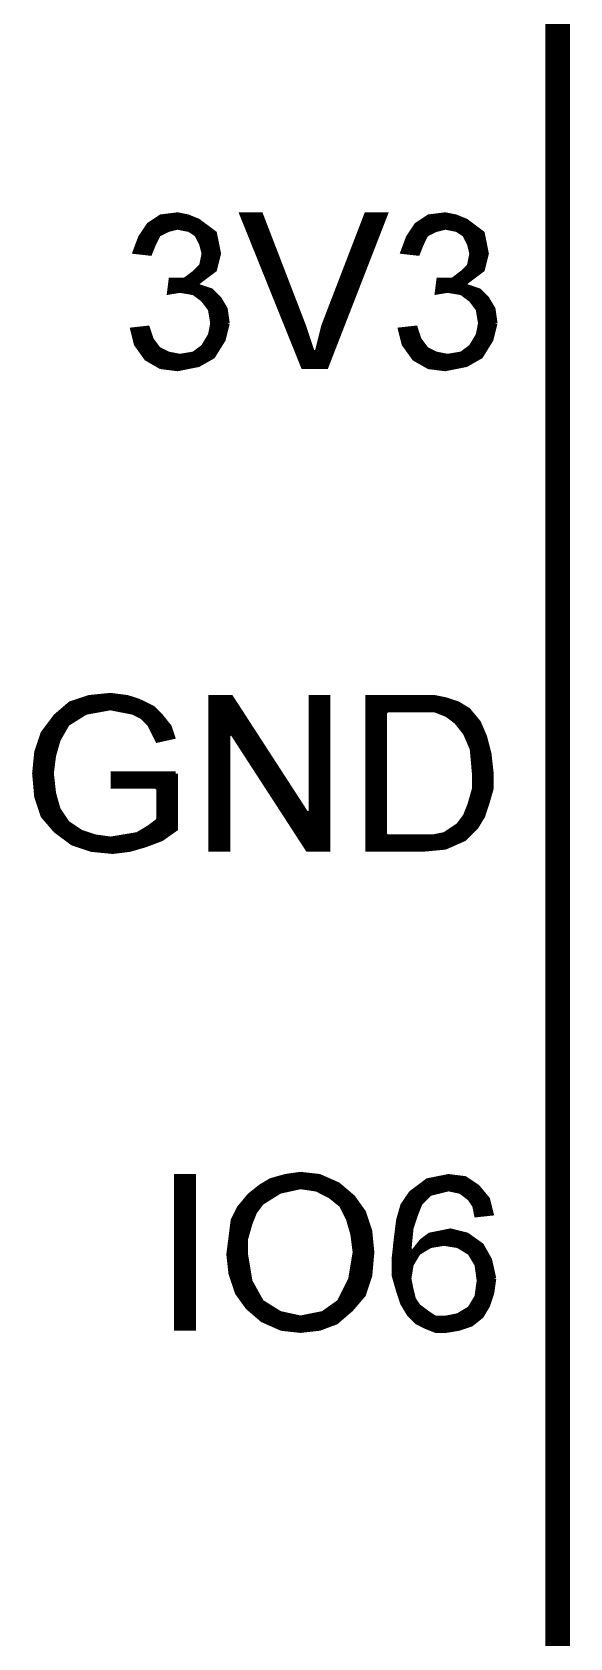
# Model space of a CAD drawing. Extents: x 1.22 to 3.09, y 1.23 to 6.
# Drawn here: x 2.5458 to 2.656, y 4.9921 to 5.3214 of the extents above; entities that cross this region are included whole.
import ezdxf

# ---------------------------------------------------------------- set-up
doc = ezdxf.new("R2010")
doc.units = 0
doc.layers.add('SST001126_PHO', color=11, linetype='CONTINUOUS')

msp = doc.modelspace()

# ---------------------------------------------------------------- linework, layer by layer
at = {"layer": 'SST001126_PHO'}
for points, const_width in [([(2.65354, 5.62687), (2.65354, 1.43433)], 0.005), ([(2.5858, 5.26173), (2.58538, 5.26466), (2.58413, 5.26675), (2.58247, 5.26841), (2.5799, 5.26927), (2.57956, 5.26974), (2.57976, 5.27014), (2.58319, 5.27271), (2.58401, 5.276), (2.58318, 5.28017), (2.57981, 5.28269), (2.57769, 5.28355), (2.57558, 5.28397), (2.5722, 5.28355), (2.56971, 5.28188), (2.56801, 5.27933), (2.56692, 5.27642), (2.56992, 5.27608), (2.57067, 5.27796), (2.57069, 5.278), (2.57158, 5.27979), (2.5718, 5.28001), (2.57359, 5.2809), (2.57369, 5.28094), (2.57548, 5.28139), (2.57569, 5.28139), (2.57793, 5.28095), (2.57811, 5.28087), (2.57945, 5.27998), (2.57962, 5.27979), (2.58051, 5.278), (2.58055, 5.2779), (2.58099, 5.27611), (2.58101, 5.27599), (2.581, 5.27589), (2.58055, 5.27366), (2.58041, 5.27341), (2.57908, 5.27207), (2.57902, 5.27202), (2.57724, 5.27068), (2.57694, 5.27058), (2.57425, 5.27058), (2.57394, 5.26811), (2.57596, 5.26845), (2.57613, 5.26845), (2.5788, 5.268), (2.57902, 5.26791), (2.58081, 5.26657), (2.58091, 5.26647), (2.58225, 5.26468), (2.58234, 5.26447), (2.58279, 5.26179), (2.58279, 5.26171), (2.58278, 5.26161), (2.58234, 5.25938), (2.58228, 5.25922), (2.58094, 5.25698), (2.58081, 5.25684), (2.57902, 5.2555), (2.5788, 5.25541), (2.57613, 5.25496), (2.57595, 5.25497), (2.57371, 5.25541), (2.57359, 5.25545), (2.5718, 5.25635), (2.57163, 5.25649)], 0.001), ([(2.57, 5.27629), (2.57, 5.28208)], 0.001), ([(2.571, 5.27863), (2.571, 5.28274)], 0.001), ([(2.572, 5.28011), (2.572, 5.28341)], 0.001), ([(2.573, 5.28061), (2.573, 5.28365)], 0.001), ([(2.574, 5.28102), (2.574, 5.28377)], 0.001), ([(2.575, 5.28127), (2.575, 5.2839)], 0.001), ([(2.576, 5.28133), (2.576, 5.28388)], 0.001), ([(2.577, 5.28113), (2.577, 5.28368)], 0.001), ([(2.578, 5.28093), (2.578, 5.28342)], 0.001), ([(2.579, 5.28028), (2.579, 5.28302)], 0.001), ([(2.58, 5.27902), (2.58, 5.28256)], 0.001), ([(2.581, 5.27608), (2.581, 5.28181)], 0.001), ([(2.61817, 5.28397), (2.61433, 5.28397), (2.60554, 5.26111), (2.60421, 5.25578), (2.60325, 5.25574), (2.60147, 5.26109), (2.59266, 5.28397), (2.58884, 5.28397), (2.60138, 5.25283), (2.60606, 5.25283), (2.61817, 5.28397)], 0.001), ([(2.589, 5.28357), (2.589, 5.28397)], 0.001), ([(2.59, 5.28109), (2.59, 5.28397)], 0.001), ([(2.591, 5.2786), (2.591, 5.28397)], 0.001), ([(2.592, 5.27612), (2.592, 5.28397)], 0.001), ([(2.593, 5.27364), (2.593, 5.2831)], 0.001), ([(2.614, 5.27325), (2.614, 5.28311)], 0.001), ([(2.615, 5.27582), (2.615, 5.28397)], 0.001), ([(2.616, 5.27839), (2.616, 5.28397)], 0.001), ([(2.617, 5.28097), (2.617, 5.28397)], 0.001), ([(2.618, 5.28354), (2.618, 5.28397)], 0.001), ([(2.64071, 5.26173), (2.64029, 5.26466), (2.63904, 5.26675), (2.63738, 5.26841), (2.63481, 5.26927), (2.63447, 5.26974), (2.63467, 5.27014), (2.6381, 5.27271), (2.63892, 5.276), (2.63809, 5.28017), (2.63472, 5.28269), (2.6326, 5.28355), (2.63049, 5.28397), (2.62712, 5.28355), (2.62462, 5.28188), (2.62292, 5.27933), (2.62183, 5.27642), (2.62483, 5.27608), (2.62558, 5.27796), (2.6256, 5.278), (2.62649, 5.27979), (2.62671, 5.28001), (2.6285, 5.2809), (2.6286, 5.28094), (2.63039, 5.28139), (2.63061, 5.28139), (2.63284, 5.28095), (2.63302, 5.28087), (2.63436, 5.27998), (2.63453, 5.27979), (2.63542, 5.278), (2.63546, 5.2779), (2.6359, 5.27611), (2.63592, 5.27599), (2.63591, 5.27589), (2.63546, 5.27366), (2.63533, 5.27341), (2.63399, 5.27207), (2.63393, 5.27202), (2.63215, 5.27068), (2.63185, 5.27058), (2.62916, 5.27058), (2.62885, 5.26811), (2.63087, 5.26845), (2.63104, 5.26845), (2.63371, 5.268), (2.63393, 5.26791), (2.63572, 5.26657), (2.63582, 5.26647), (2.63716, 5.26468), (2.63725, 5.26447), (2.6377, 5.26179), (2.6377, 5.26171), (2.63769, 5.26161), (2.63725, 5.25938), (2.63719, 5.25922), (2.63585, 5.25698), (2.63572, 5.25684), (2.63393, 5.2555), (2.63371, 5.25541), (2.63104, 5.25496), (2.63086, 5.25497), (2.62862, 5.25541), (2.6285, 5.25545), (2.62671, 5.25635), (2.62654, 5.25649)], 0.001), ([(2.625, 5.27652), (2.625, 5.28214)], 0.001), ([(2.626, 5.27881), (2.626, 5.2828)], 0.001), ([(2.627, 5.28015), (2.627, 5.28347)], 0.001), ([(2.628, 5.28065), (2.628, 5.28366)], 0.001), ([(2.629, 5.28104), (2.629, 5.28378)], 0.001), ([(2.63, 5.28129), (2.63, 5.28391)], 0.001), ([(2.631, 5.28131), (2.631, 5.28387)], 0.001), ([(2.632, 5.28111), (2.632, 5.28367)], 0.001), ([(2.633, 5.28088), (2.633, 5.28338)], 0.001), ([(2.634, 5.28022), (2.634, 5.28298)], 0.001), ([(2.635, 5.27884), (2.635, 5.28249)], 0.001), ([(2.636, 5.27114), (2.636, 5.28174)], 0.001), ([(2.568, 5.2763), (2.568, 5.27931)], 0.001), ([(2.569, 5.27619), (2.569, 5.28082)], 0.001), ([(2.582, 5.27182), (2.582, 5.28106)], 0.001), ([(2.583, 5.27257), (2.583, 5.28031)], 0.001), ([(2.594, 5.27116), (2.594, 5.2805)], 0.001), ([(2.613, 5.27068), (2.613, 5.28051)], 0.001), ([(2.623, 5.27629), (2.623, 5.27945)], 0.001), ([(2.624, 5.27618), (2.624, 5.28095)], 0.001), ([(2.637, 5.27189), (2.637, 5.28099)], 0.001), ([(2.638, 5.27264), (2.638, 5.28024)], 0.001), ([(2.567, 5.27641), (2.567, 5.27664)], 0.001), ([(2.581, 5.27107), (2.581, 5.2759)], 0.001), ([(2.584, 5.27595), (2.584, 5.27607)], 0.001), ([(2.595, 5.26867), (2.595, 5.2779)], 0.001), ([(2.596, 5.26619), (2.596, 5.2753)], 0.001), ([(2.611, 5.26554), (2.611, 5.27531)], 0.001), ([(2.612, 5.26811), (2.612, 5.27791)], 0.001), ([(2.622, 5.2764), (2.622, 5.27688)], 0.001), ([(2.579, 5.26792), (2.579, 5.272)], 0.001), ([(2.58, 5.27032), (2.58, 5.27299)], 0.001), ([(2.597, 5.26371), (2.597, 5.2727)], 0.001), ([(2.61, 5.26297), (2.61, 5.27271)], 0.001), ([(2.634, 5.26786), (2.634, 5.27208)], 0.001), ([(2.635, 5.27039), (2.635, 5.27308)], 0.001), ([(2.574, 5.26812), (2.574, 5.26856)], 0.001), ([(2.575, 5.26829), (2.575, 5.27058)], 0.001), ([(2.576, 5.26845), (2.576, 5.27058)], 0.001), ([(2.577, 5.2683), (2.577, 5.27058)], 0.001), ([(2.578, 5.26814), (2.578, 5.27125)], 0.001), ([(2.58, 5.26718), (2.58, 5.26923)], 0.001), ([(2.581, 5.26635), (2.581, 5.2689)], 0.001), ([(2.582, 5.26501), (2.582, 5.26857)], 0.001), ([(2.598, 5.26122), (2.598, 5.2701)], 0.001), ([(2.609, 5.26039), (2.609, 5.27011)], 0.001), ([(2.629, 5.26814), (2.629, 5.26927)], 0.001), ([(2.63, 5.2683), (2.63, 5.27058)], 0.001), ([(2.631, 5.26845), (2.631, 5.27058)], 0.001), ([(2.632, 5.26829), (2.632, 5.2706)], 0.001), ([(2.633, 5.26812), (2.633, 5.27132)], 0.001), ([(2.635, 5.26711), (2.635, 5.26921)], 0.001), ([(2.636, 5.26623), (2.636, 5.26887)], 0.001), ([(2.637, 5.26489), (2.637, 5.26854)], 0.001), ([(2.583, 5.25521), (2.583, 5.26788)], 0.001), ([(2.584, 5.25681), (2.584, 5.26688)], 0.001), ([(2.585, 5.25852), (2.585, 5.2653)], 0.001), ([(2.599, 5.25874), (2.599, 5.2675)], 0.001), ([(2.608, 5.25782), (2.608, 5.26751)], 0.001), ([(2.638, 5.25535), (2.638, 5.26779)], 0.001), ([(2.639, 5.25695), (2.639, 5.26679)], 0.001), ([(2.64, 5.25888), (2.64, 5.26515)], 0.001), ([(2.57163, 5.25649), (2.57029, 5.25828), (2.57021, 5.25842), (2.56945, 5.26072), (2.5664, 5.26038), (2.56713, 5.25745), (2.56924, 5.2545), (2.57219, 5.25281), (2.57558, 5.25239), (2.57988, 5.25325), (2.58283, 5.25493), (2.58495, 5.25833), (2.5858, 5.26173)], 0.001), ([(2.6, 5.25626), (2.6, 5.2649)], 0.001), ([(2.601, 5.25378), (2.601, 5.2623)], 0.001), ([(2.606, 5.25283), (2.606, 5.26231)], 0.001), ([(2.607, 5.25525), (2.607, 5.26491)], 0.001), ([(2.62654, 5.25649), (2.6252, 5.25828), (2.62512, 5.25842), (2.62436, 5.26072), (2.62131, 5.26038), (2.62204, 5.25745), (2.62415, 5.2545), (2.6271, 5.25281), (2.63049, 5.25239), (2.63479, 5.25325), (2.63774, 5.25493), (2.63986, 5.25833), (2.64071, 5.26173)], 0.001), ([(2.567, 5.25798), (2.567, 5.26045)], 0.001), ([(2.568, 5.25624), (2.568, 5.26056)], 0.001), ([(2.569, 5.25484), (2.569, 5.26067)], 0.001), ([(2.57, 5.25406), (2.57, 5.25906)], 0.001), ([(2.582, 5.25446), (2.582, 5.25876)], 0.001), ([(2.602, 5.25283), (2.602, 5.25949)], 0.001), ([(2.605, 5.25283), (2.605, 5.25895)], 0.001), ([(2.622, 5.25762), (2.622, 5.26046)], 0.001), ([(2.623, 5.25611), (2.623, 5.26057)], 0.001), ([(2.624, 5.25471), (2.624, 5.26068)], 0.001), ([(2.625, 5.25401), (2.625, 5.25879)], 0.001), ([(2.637, 5.25451), (2.637, 5.25891)], 0.001), ([(2.571, 5.25349), (2.571, 5.25733)], 0.001), ([(2.572, 5.25292), (2.572, 5.25625)], 0.001), ([(2.573, 5.25271), (2.573, 5.25575)], 0.001), ([(2.574, 5.25259), (2.574, 5.25535)], 0.001), ([(2.575, 5.25246), (2.575, 5.25515)], 0.001), ([(2.578, 5.25287), (2.578, 5.25527)], 0.001), ([(2.579, 5.25307), (2.579, 5.25549)], 0.001), ([(2.58, 5.25332), (2.58, 5.25624)], 0.001), ([(2.581, 5.25389), (2.581, 5.25709)], 0.001), ([(2.603, 5.25283), (2.603, 5.25649)], 0.001), ([(2.604, 5.25283), (2.604, 5.25549)], 0.001), ([(2.626, 5.25344), (2.626, 5.25721)], 0.001), ([(2.627, 5.25287), (2.627, 5.2562)], 0.001), ([(2.628, 5.2527), (2.628, 5.2557)], 0.001), ([(2.629, 5.25258), (2.629, 5.25534)], 0.001), ([(2.63, 5.25245), (2.63, 5.25514)], 0.001), ([(2.632, 5.25269), (2.632, 5.25512)], 0.001), ([(2.633, 5.25289), (2.633, 5.25529)], 0.001), ([(2.634, 5.25309), (2.634, 5.25555)], 0.001), ([(2.635, 5.25337), (2.635, 5.2563)], 0.001), ([(2.636, 5.25394), (2.636, 5.25724)], 0.001), ([(2.576, 5.25247), (2.576, 5.25496)], 0.001), ([(2.577, 5.25267), (2.577, 5.25511)], 0.001), ([(2.631, 5.25249), (2.631, 5.25496)], 0.001), ([(2.5679, 5.18412), (2.56531, 5.18498), (2.56184, 5.18542), (2.55749, 5.18498), (2.55362, 5.18369), (2.55061, 5.18111), (2.54801, 5.17765), (2.54671, 5.17376), (2.54628, 5.1694), (2.54671, 5.16459), (2.548, 5.16072), (2.55058, 5.15772), (2.55405, 5.15512), (2.55793, 5.15382), (2.56229, 5.15339), (2.56576, 5.15382), (2.56883, 5.1547), (2.57232, 5.15601), (2.57519, 5.15805), (2.57519, 5.16935)], 0.001), ([(2.57519, 5.16935), (2.56235, 5.16935), (2.56235, 5.16678), (2.57122, 5.16678), (2.57172, 5.16628), (2.57172, 5.16003), (2.57152, 5.15963), (2.56974, 5.15829), (2.56969, 5.15826), (2.56746, 5.15692), (2.56729, 5.15686), (2.56193, 5.15596), (2.56178, 5.15596), (2.55865, 5.15641), (2.55856, 5.15643), (2.55589, 5.15732), (2.55577, 5.15738), (2.55309, 5.15916), (2.55295, 5.1593), (2.55116, 5.16198), (2.5511, 5.16212), (2.55021, 5.16525), (2.55019, 5.16533), (2.54974, 5.16935), (2.54974, 5.1694), (2.54974, 5.16946), (2.55019, 5.17304), (2.55021, 5.17311), (2.5511, 5.17624), (2.55114, 5.17635), (2.55293, 5.17947), (2.5531, 5.17965), (2.55667, 5.18188), (2.55685, 5.18195), (2.56176, 5.18284), (2.56194, 5.18284), (2.56641, 5.18195), (2.56653, 5.1819), (2.56832, 5.18101), (2.56845, 5.18092), (2.56979, 5.17958), (2.56988, 5.17945), (2.57149, 5.17622), (2.57459, 5.17691), (2.5739, 5.17898), (2.57219, 5.18112), (2.57048, 5.18283), (2.5679, 5.18412)], 0.001), ([(2.553, 5.17957), (2.553, 5.18316)], 0.001), ([(2.554, 5.18021), (2.554, 5.18382)], 0.001), ([(2.555, 5.18084), (2.555, 5.18415)], 0.001), ([(2.556, 5.18146), (2.556, 5.18449)], 0.001), ([(2.557, 5.18198), (2.557, 5.18482)], 0.001), ([(2.558, 5.18216), (2.558, 5.18503)], 0.001), ([(2.559, 5.18234), (2.559, 5.18513)], 0.001), ([(2.56, 5.18252), (2.56, 5.18523)], 0.001), ([(2.561, 5.1827), (2.561, 5.18533)], 0.001), ([(2.562, 5.18283), (2.562, 5.1854)], 0.001), ([(2.563, 5.18263), (2.563, 5.18527)], 0.001), ([(2.564, 5.18243), (2.564, 5.18515)], 0.001), ([(2.565, 5.18223), (2.565, 5.18502)], 0.001), ([(2.566, 5.18203), (2.566, 5.18475)], 0.001), ([(2.567, 5.18167), (2.567, 5.18442)], 0.001), ([(2.568, 5.18117), (2.568, 5.18407)], 0.001), ([(2.569, 5.18037), (2.569, 5.18357)], 0.001), ([(2.57, 5.17921), (2.57, 5.18307)], 0.001), ([(2.60644, 5.18497), (2.60297, 5.18497), (2.60297, 5.16137), (2.60205, 5.16109), (2.58658, 5.18497), (2.58244, 5.18497), (2.58244, 5.15383), (2.5859, 5.15383), (2.5859, 5.17744), (2.58682, 5.17771), (2.6023, 5.15383), (2.60644, 5.15383), (2.60644, 5.18497)], 0.001), ([(2.583, 5.15383), (2.583, 5.18497)], 0.001), ([(2.584, 5.15383), (2.584, 5.18497)], 0.001), ([(2.585, 5.15383), (2.585, 5.18497)], 0.001), ([(2.586, 5.17774), (2.586, 5.18497)], 0.001), ([(2.587, 5.17743), (2.587, 5.18432)], 0.001), ([(2.588, 5.17589), (2.588, 5.18278)], 0.001), ([(2.603, 5.15383), (2.603, 5.18497)], 0.001), ([(2.604, 5.15383), (2.604, 5.18497)], 0.001), ([(2.605, 5.15383), (2.605, 5.18497)], 0.001), ([(2.606, 5.15383), (2.606, 5.18497)], 0.001), ([(2.63992, 5.16937), (2.63948, 5.17333), (2.6386, 5.17683), (2.63731, 5.17985), (2.63518, 5.18241), (2.63307, 5.18368), (2.63047, 5.18454), (2.62832, 5.18497), (2.61458, 5.18497), (2.61458, 5.15383), (2.62566, 5.15383), (2.63047, 5.15427), (2.63433, 5.15598), (2.6369, 5.15855), (2.63818, 5.16068), (2.63905, 5.1633), (2.63992, 5.16635), (2.63992, 5.16937)], 0.001), ([(2.615, 5.15383), (2.615, 5.18497)], 0.001), ([(2.616, 5.15383), (2.616, 5.18497)], 0.001), ([(2.617, 5.15383), (2.617, 5.18497)], 0.001), ([(2.618, 5.15383), (2.618, 5.18497)], 0.001), ([(2.619, 5.1824), (2.619, 5.18497)], 0.001), ([(2.62, 5.1824), (2.62, 5.18497)], 0.001), ([(2.621, 5.1824), (2.621, 5.18497)], 0.001), ([(2.622, 5.1824), (2.622, 5.18497)], 0.001), ([(2.623, 5.1824), (2.623, 5.18497)], 0.001), ([(2.624, 5.1824), (2.624, 5.18497)], 0.001), ([(2.625, 5.1824), (2.625, 5.18497)], 0.001), ([(2.626, 5.1824), (2.626, 5.18497)], 0.001), ([(2.627, 5.1824), (2.627, 5.18497)], 0.001), ([(2.628, 5.1824), (2.628, 5.18497)], 0.001), ([(2.629, 5.18219), (2.629, 5.18484)], 0.001), ([(2.63, 5.18179), (2.63, 5.18464)], 0.001), ([(2.631, 5.18133), (2.631, 5.18437)], 0.001), ([(2.632, 5.18058), (2.632, 5.18403)], 0.001), ([(2.633, 5.1797), (2.633, 5.1837)], 0.001), ([(2.634, 5.17845), (2.634, 5.18312)], 0.001), ([(2.55, 5.17152), (2.55, 5.1803)], 0.001), ([(2.551, 5.17589), (2.551, 5.18145)], 0.001), ([(2.552, 5.17784), (2.552, 5.18231)], 0.001), ([(2.571, 5.17721), (2.571, 5.18231)], 0.001), ([(2.572, 5.17634), (2.572, 5.18131)], 0.001), ([(2.573, 5.17656), (2.573, 5.18011)], 0.001), ([(2.589, 5.17435), (2.589, 5.18123)], 0.001), ([(2.59, 5.1728), (2.59, 5.17969)], 0.001), ([(2.63645, 5.1694), (2.63645, 5.16628), (2.63643, 5.16614), (2.63554, 5.16301), (2.63553, 5.16297), (2.63463, 5.16073), (2.63457, 5.16062), (2.63323, 5.15883), (2.63311, 5.15872), (2.63043, 5.15693), (2.63025, 5.15686), (2.62802, 5.15641), (2.62792, 5.1564), (2.61854, 5.1564), (2.61804, 5.1569), (2.61804, 5.1819), (2.61854, 5.1824), (2.62836, 5.1824), (2.62855, 5.18237), (2.63078, 5.18147), (2.6309, 5.18141), (2.63268, 5.18007), (2.63277, 5.17998), (2.63456, 5.17775), (2.63463, 5.17763), (2.63597, 5.17451), (2.63601, 5.17436), (2.63645, 5.16945), (2.63645, 5.1694)], 0.001), ([(2.635, 5.17677), (2.635, 5.18252)], 0.001), ([(2.636, 5.1744), (2.636, 5.18142)], 0.001), ([(2.637, 5.15872), (2.637, 5.18022)], 0.001), ([(2.548, 5.16074), (2.548, 5.17762)], 0.001), ([(2.549, 5.15956), (2.549, 5.17897)], 0.001), ([(2.574, 5.17678), (2.574, 5.17868)], 0.001), ([(2.591, 5.17126), (2.591, 5.17815)], 0.001), ([(2.592, 5.16972), (2.592, 5.1766)], 0.001), ([(2.638, 5.16039), (2.638, 5.17824)], 0.001), ([(2.547, 5.16374), (2.547, 5.17462)], 0.001), ([(2.593, 5.16817), (2.593, 5.17506)], 0.001), ([(2.594, 5.16663), (2.594, 5.17352)], 0.001), ([(2.639, 5.16316), (2.639, 5.17525)], 0.001), ([(2.595, 5.16509), (2.595, 5.17198)], 0.001), ([(2.596, 5.16355), (2.596, 5.17043)], 0.001), ([(2.55, 5.1584), (2.55, 5.16703)], 0.001), ([(2.563, 5.16678), (2.563, 5.16935)], 0.001), ([(2.564, 5.16678), (2.564, 5.16935)], 0.001), ([(2.565, 5.16678), (2.565, 5.16935)], 0.001), ([(2.566, 5.16678), (2.566, 5.16935)], 0.001), ([(2.567, 5.16678), (2.567, 5.16935)], 0.001), ([(2.568, 5.16678), (2.568, 5.16935)], 0.001), ([(2.569, 5.16678), (2.569, 5.16935)], 0.001), ([(2.57, 5.16678), (2.57, 5.16935)], 0.001), ([(2.571, 5.16678), (2.571, 5.16935)], 0.001), ([(2.572, 5.15589), (2.572, 5.16935)], 0.001), ([(2.573, 5.15649), (2.573, 5.16935)], 0.001), ([(2.574, 5.15721), (2.574, 5.16935)], 0.001), ([(2.575, 5.15792), (2.575, 5.16935)], 0.001), ([(2.597, 5.162), (2.597, 5.16889)], 0.001), ([(2.598, 5.16046), (2.598, 5.16735)], 0.001), ([(2.599, 5.15892), (2.599, 5.1658)], 0.001), ([(2.6, 5.15737), (2.6, 5.16426)], 0.001), ([(2.636, 5.15766), (2.636, 5.16462)], 0.001), ([(2.551, 5.1574), (2.551, 5.16247)], 0.001), ([(2.552, 5.15665), (2.552, 5.16073)], 0.001), ([(2.601, 5.15583), (2.601, 5.16272)], 0.001), ([(2.602, 5.15429), (2.602, 5.16118)], 0.001), ([(2.634, 5.15584), (2.634, 5.15986)], 0.001), ([(2.635, 5.15666), (2.635, 5.16165)], 0.001), ([(2.553, 5.1559), (2.553, 5.15924)], 0.001), ([(2.554, 5.15515), (2.554, 5.15856)], 0.001), ([(2.555, 5.1548), (2.555, 5.15789)], 0.001), ([(2.556, 5.15447), (2.556, 5.15728)], 0.001), ([(2.557, 5.15413), (2.557, 5.15695)], 0.001), ([(2.558, 5.15382), (2.558, 5.15662)], 0.001), ([(2.559, 5.15372), (2.559, 5.15636)], 0.001), ([(2.565, 5.15373), (2.565, 5.15647)], 0.001), ([(2.566, 5.15389), (2.566, 5.15664)], 0.001), ([(2.567, 5.15418), (2.567, 5.15681)], 0.001), ([(2.568, 5.15446), (2.568, 5.15724)], 0.001), ([(2.569, 5.15476), (2.569, 5.15784)], 0.001), ([(2.57, 5.15514), (2.57, 5.15849)], 0.001), ([(2.571, 5.15551), (2.571, 5.15924)], 0.001), ([(2.619, 5.15383), (2.619, 5.1564)], 0.001), ([(2.62, 5.15383), (2.62, 5.1564)], 0.001), ([(2.621, 5.15383), (2.621, 5.1564)], 0.001), ([(2.622, 5.15383), (2.622, 5.1564)], 0.001), ([(2.623, 5.15383), (2.623, 5.1564)], 0.001), ([(2.624, 5.15383), (2.624, 5.1564)], 0.001), ([(2.625, 5.15383), (2.625, 5.1564)], 0.001), ([(2.626, 5.15386), (2.626, 5.1564)], 0.001), ([(2.627, 5.15395), (2.627, 5.1564)], 0.001), ([(2.628, 5.15404), (2.628, 5.15641)], 0.001), ([(2.629, 5.15413), (2.629, 5.15661)], 0.001), ([(2.63, 5.15422), (2.63, 5.15681)], 0.001), ([(2.631, 5.1545), (2.631, 5.15731)], 0.001), ([(2.632, 5.15495), (2.632, 5.15798)], 0.001), ([(2.633, 5.15539), (2.633, 5.15865)], 0.001), ([(2.56, 5.15362), (2.56, 5.15621)], 0.001), ([(2.561, 5.15352), (2.561, 5.15607)], 0.001), ([(2.562, 5.15342), (2.562, 5.15597)], 0.001), ([(2.563, 5.15348), (2.563, 5.15614)], 0.001), ([(2.564, 5.1536), (2.564, 5.15631)], 0.001), ([(2.61545, 5.07119), (2.61502, 5.07555), (2.61372, 5.07944), (2.61157, 5.08246), (2.60854, 5.08505), (2.60466, 5.08677), (2.60078, 5.0872), (2.59776, 5.08677), (2.59473, 5.08591), (2.59258, 5.08462), (2.59041, 5.08288), (2.58825, 5.08029), (2.58698, 5.07774), (2.5861, 5.07074), (2.58654, 5.06683), (2.58783, 5.06294), (2.58999, 5.05992), (2.59301, 5.05733), (2.59689, 5.05561), (2.60078, 5.05517), (2.60468, 5.05561), (2.60811, 5.05689), (2.61114, 5.05949), (2.61373, 5.06251), (2.61502, 5.06638), (2.61545, 5.07119)], 0.001), ([(2.601, 5.08461), (2.601, 5.08718)], 0.001), ([(2.57885, 5.08676), (2.57538, 5.08676), (2.57538, 5.05562), (2.57885, 5.05562), (2.57885, 5.08676)], 0.001), ([(2.576, 5.05562), (2.576, 5.08676)], 0.001), ([(2.577, 5.05562), (2.577, 5.08676)], 0.001), ([(2.578, 5.05562), (2.578, 5.08676)], 0.001), ([(2.61199, 5.07119), (2.61198, 5.07111), (2.61109, 5.06575), (2.61105, 5.06561), (2.60881, 5.06114), (2.60866, 5.06096), (2.60553, 5.05873), (2.60534, 5.05865), (2.60087, 5.05775), (2.60067, 5.05776), (2.59665, 5.05865), (2.59649, 5.05871), (2.59292, 5.06094), (2.59275, 5.06113), (2.59052, 5.06514), (2.59046, 5.0653), (2.58957, 5.07066), (2.58956, 5.07074), (2.58956, 5.07387), (2.58958, 5.07401), (2.59047, 5.07713), (2.59049, 5.07718), (2.59138, 5.07941), (2.59145, 5.07953), (2.59279, 5.08131), (2.59292, 5.08143), (2.59649, 5.08367), (2.59665, 5.08373), (2.60067, 5.08462), (2.60085, 5.08463), (2.60397, 5.08418), (2.60413, 5.08414), (2.6068, 5.0828), (2.60689, 5.08274), (2.60912, 5.08095)], 0.001), ([(2.592, 5.08026), (2.592, 5.08415)], 0.001), ([(2.593, 5.08148), (2.593, 5.08487)], 0.001), ([(2.594, 5.08211), (2.594, 5.08547)], 0.001), ([(2.595, 5.08273), (2.595, 5.08598)], 0.001), ([(2.596, 5.08336), (2.596, 5.08627)], 0.001), ([(2.597, 5.08381), (2.597, 5.08655)], 0.001), ([(2.598, 5.08403), (2.598, 5.08681)], 0.001), ([(2.599, 5.08425), (2.599, 5.08695)], 0.001), ([(2.6, 5.08448), (2.6, 5.08709)], 0.001), ([(2.602, 5.08447), (2.602, 5.08707)], 0.001), ([(2.603, 5.08432), (2.603, 5.08696)], 0.001), ([(2.604, 5.08418), (2.604, 5.08685)], 0.001), ([(2.605, 5.0837), (2.605, 5.08662)], 0.001), ([(2.606, 5.0832), (2.606, 5.08618)], 0.001), ([(2.607, 5.08265), (2.607, 5.08573)], 0.001), ([(2.608, 5.08185), (2.608, 5.08529)], 0.001), ([(2.609, 5.08105), (2.609, 5.08466)], 0.001), ([(2.63654, 5.08066), (2.63689, 5.07888), (2.63989, 5.07921), (2.63916, 5.08212), (2.63705, 5.08465), (2.63453, 5.08633), (2.63115, 5.08675), (2.62688, 5.0859), (2.62347, 5.08334), (2.62177, 5.0808), (2.62091, 5.07779), (2.62047, 5.07425), (2.62003, 5.07027), (2.62003, 5.06635), (2.6209, 5.0633), (2.62177, 5.06069), (2.62305, 5.05855), (2.62473, 5.05687), (2.62643, 5.05602), (2.62855, 5.05517), (2.63065, 5.05517), (2.63325, 5.0556), (2.6358, 5.05646), (2.63789, 5.05813), (2.63916, 5.06024), (2.64002, 5.06282), (2.64045, 5.06581)], 0.001), ([(2.64045, 5.06581), (2.63959, 5.06967), (2.6379, 5.07263), (2.63494, 5.07475), (2.63157, 5.07559), (2.62733, 5.07474), (2.62568, 5.07351), (2.62394, 5.07132), (2.62304, 5.07164), (2.62305, 5.07169), (2.62349, 5.07615), (2.62352, 5.07626), (2.62441, 5.07894), (2.62442, 5.07896), (2.62531, 5.0812), (2.62542, 5.08136), (2.62721, 5.08315), (2.62744, 5.08328), (2.63101, 5.08417), (2.63123, 5.08418), (2.63346, 5.08373), (2.63367, 5.08364), (2.63545, 5.0823), (2.63557, 5.08218), (2.63646, 5.08084), (2.63654, 5.08066)], 0.001), ([(2.625, 5.08042), (2.625, 5.08449)], 0.001), ([(2.626, 5.08194), (2.626, 5.08524)], 0.001), ([(2.627, 5.08294), (2.627, 5.08592)], 0.001), ([(2.628, 5.08342), (2.628, 5.08612)], 0.001), ([(2.629, 5.08367), (2.629, 5.08632)], 0.001), ([(2.63, 5.08392), (2.63, 5.08652)], 0.001), ([(2.631, 5.08417), (2.631, 5.08672)], 0.001), ([(2.632, 5.08403), (2.632, 5.08665)], 0.001), ([(2.633, 5.08383), (2.633, 5.08652)], 0.001), ([(2.634, 5.08339), (2.634, 5.0864)], 0.001), ([(2.635, 5.08264), (2.635, 5.08602)], 0.001), ([(2.636, 5.08153), (2.636, 5.08535)], 0.001), ([(2.637, 5.07889), (2.637, 5.08468)], 0.001), ([(2.589, 5.06131), (2.589, 5.08119)], 0.001), ([(2.59, 5.07547), (2.59, 5.08239)], 0.001), ([(2.591, 5.07845), (2.591, 5.08335)], 0.001), ([(2.60912, 5.08095), (2.60926, 5.08079), (2.6106, 5.07811), (2.61063, 5.07802), (2.61153, 5.0749), (2.61154, 5.07482), (2.61199, 5.07125), (2.61199, 5.07119)], 0.001), ([(2.61, 5.07931), (2.61, 5.0838)], 0.001), ([(2.611, 5.07674), (2.611, 5.08294)], 0.001), ([(2.612, 5.0605), (2.612, 5.08185)], 0.001), ([(2.622, 5.0603), (2.622, 5.08114)], 0.001), ([(2.623, 5.05863), (2.623, 5.08264)], 0.001), ([(2.624, 5.07771), (2.624, 5.08374)], 0.001), ([(2.638, 5.079), (2.638, 5.08351)], 0.001), ([(2.639, 5.07911), (2.639, 5.08231)], 0.001), ([(2.587, 5.06544), (2.587, 5.07779)], 0.001), ([(2.588, 5.06271), (2.588, 5.07979)], 0.001), ([(2.613, 5.06166), (2.613, 5.08045)], 0.001), ([(2.614, 5.06333), (2.614, 5.0786)], 0.001), ([(2.621, 5.06299), (2.621, 5.0781)], 0.001), ([(2.615, 5.06633), (2.615, 5.0756)], 0.001), ([(2.627, 5.07233), (2.627, 5.0745)], 0.001), ([(2.628, 5.07266), (2.628, 5.07487)], 0.001), ([(2.629, 5.07283), (2.629, 5.07507)], 0.001), ([(2.63, 5.073), (2.63, 5.07527)], 0.001), ([(2.631, 5.07291), (2.631, 5.07547)], 0.001), ([(2.632, 5.07274), (2.632, 5.07548)], 0.001), ([(2.633, 5.07258), (2.633, 5.07523)], 0.001), ([(2.634, 5.07202), (2.634, 5.07498)], 0.001), ([(2.635, 5.07142), (2.635, 5.0747)], 0.001), ([(2.63744, 5.06539), (2.63743, 5.06532), (2.63699, 5.06219), (2.63692, 5.062), (2.63558, 5.05977), (2.63541, 5.0596), (2.63318, 5.05826), (2.63302, 5.0582), (2.63079, 5.05775), (2.63069, 5.05774), (2.62846, 5.05774), (2.62818, 5.05783), (2.62684, 5.05872), (2.62682, 5.05874), (2.62503, 5.06008), (2.62491, 5.0602), (2.62402, 5.06154), (2.62395, 5.06169), (2.62351, 5.06348), (2.6235, 5.0635), (2.62305, 5.06573), (2.62304, 5.06583), (2.62305, 5.06591), (2.6235, 5.06859), (2.62356, 5.06877), (2.6249, 5.071), (2.62507, 5.07117), (2.62731, 5.07251), (2.62748, 5.07258), (2.63016, 5.07302), (2.63032, 5.07302), (2.633, 5.07258), (2.63318, 5.07251), (2.63541, 5.07117), (2.63558, 5.071), (2.63692, 5.06877), (2.63699, 5.06858), (2.63743, 5.06546), (2.63744, 5.06539)], 0.001), ([(2.624, 5.0695), (2.624, 5.0714)], 0.001), ([(2.625, 5.07112), (2.625, 5.07265)], 0.001), ([(2.626, 5.07173), (2.626, 5.07375)], 0.001), ([(2.636, 5.0703), (2.636, 5.07399)], 0.001), ([(2.637, 5.06848), (2.637, 5.07327)], 0.001), ([(2.638, 5.05831), (2.638, 5.07245)], 0.001), ([(2.59, 5.05991), (2.59, 5.06808)], 0.001), ([(2.639, 5.05997), (2.639, 5.0707)], 0.001), ([(2.64, 5.06276), (2.64, 5.06783)], 0.001), ([(2.591, 5.05905), (2.591, 5.06428)], 0.001), ([(2.611, 5.05937), (2.611, 5.06552)], 0.001), ([(2.592, 5.0582), (2.592, 5.06248)], 0.001), ([(2.593, 5.05734), (2.593, 5.0609)], 0.001), ([(2.609, 5.05766), (2.609, 5.06152)], 0.001), ([(2.61, 5.05852), (2.61, 5.06352)], 0.001), ([(2.624, 5.0576), (2.624, 5.06157)], 0.001), ([(2.637, 5.05742), (2.637, 5.06229)], 0.001), ([(2.594, 5.05689), (2.594, 5.06027)], 0.001), ([(2.595, 5.05645), (2.595, 5.05965)], 0.001), ([(2.596, 5.056), (2.596, 5.05902)], 0.001), ([(2.597, 5.05559), (2.597, 5.05857)], 0.001), ([(2.598, 5.05548), (2.598, 5.05835)], 0.001), ([(2.599, 5.05537), (2.599, 5.05813)], 0.001), ([(2.6, 5.05526), (2.6, 5.0579)], 0.001), ([(2.601, 5.0552), (2.601, 5.05778)], 0.001), ([(2.602, 5.05531), (2.602, 5.05798)], 0.001), ([(2.603, 5.05542), (2.603, 5.05818)], 0.001), ([(2.604, 5.05553), (2.604, 5.05838)], 0.001), ([(2.605, 5.05573), (2.605, 5.05858)], 0.001), ([(2.606, 5.0561), (2.606, 5.05906)], 0.001), ([(2.607, 5.05648), (2.607, 5.05978)], 0.001), ([(2.608, 5.05685), (2.608, 5.06049)], 0.001), ([(2.625, 5.05674), (2.625, 5.0601)], 0.001), ([(2.626, 5.05624), (2.626, 5.05935)], 0.001), ([(2.627, 5.05579), (2.627, 5.05861)], 0.001), ([(2.628, 5.05539), (2.628, 5.05795)], 0.001), ([(2.629, 5.05517), (2.629, 5.05774)], 0.001), ([(2.63, 5.05517), (2.63, 5.05774)], 0.001), ([(2.631, 5.05523), (2.631, 5.0578)], 0.001), ([(2.632, 5.0554), (2.632, 5.058)], 0.001), ([(2.633, 5.05556), (2.633, 5.0582)], 0.001), ([(2.634, 5.05586), (2.634, 5.05875)], 0.001), ([(2.635, 5.05619), (2.635, 5.05935)], 0.001), ([(2.636, 5.05662), (2.636, 5.06047)], 0.001)]:
    msp.add_lwpolyline(points, dxfattribs=dict(at, const_width=const_width))

doc.saveas('drawing.dxf')
